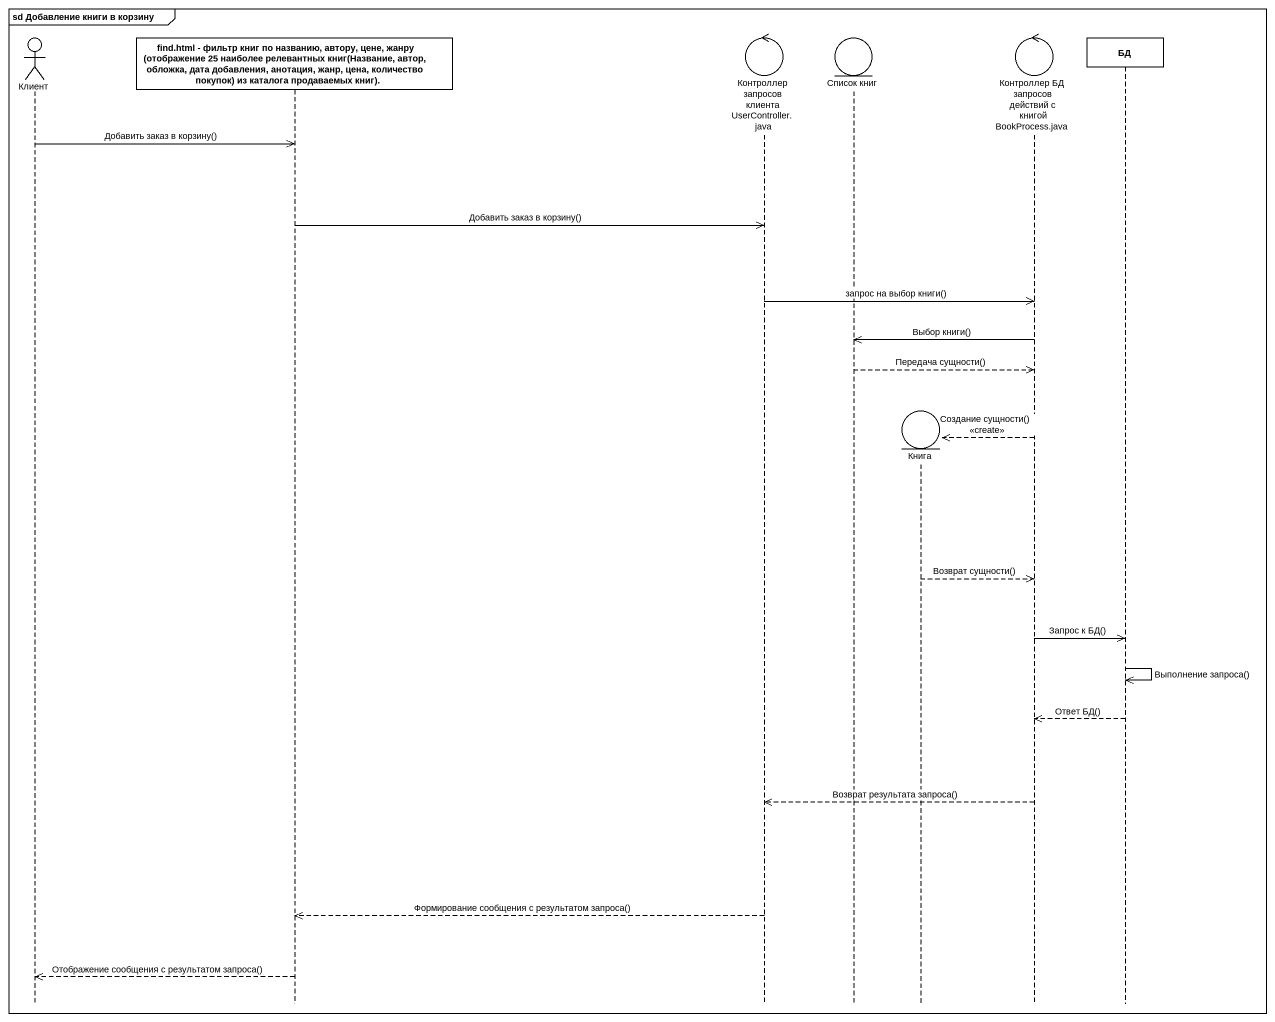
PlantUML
@startuml
mainframe sd Добавление книги в корзину
hide footbox
actor Клиент
participant "find.html - фильтр книг по названию, автору, цене, жанру (отображение 25 наиболее релевантных книг(Название, автор, обложка, дата добавления, анотация, жанр, цена, количество покупок) из каталога продаваемых книг)." as find_html_фильтр_книг_по
control "Контроллер запросов клиента UserController.java" as Контроллер_запросов_клиента
entity "Список книг" as Список_книг
entity Книга
control "Контроллер БД запросов действий с книгой BookProcess.java" as Контроллер_БД_запросов
participant БД

Клиент ->> find_html_фильтр_книг_по : Добавить заказ в корзину()
find_html_фильтр_книг_по ->> Контроллер_запросов_клиента : Добавить заказ в корзину()
Контроллер_запросов_клиента ->> Контроллер_БД_запросов : запрос на выбор книги()
Контроллер_БД_запросов ->> Список_книг : Выбор книги()
Список_книг -->> Контроллер_БД_запросов : Передача сущности()
Контроллер_БД_запросов -->> Книга ** : Создание сущности() <<create>>
Книга -->> Контроллер_БД_запросов : Возврат сущности()
Контроллер_БД_запросов ->> БД : Запрос к БД()
БД ->> БД : Выполнение запроса()
БД -->> Контроллер_БД_запросов : Ответ БД()
Контроллер_БД_запросов -->> Контроллер_запросов_клиента : Возврат результата запроса()
Контроллер_запросов_клиента -->> find_html_фильтр_книг_по : Формирование сообщения с результатом запроса()
find_html_фильтр_книг_по -->> Клиент : Отображение сообщения с результатом запроса()
@enduml
